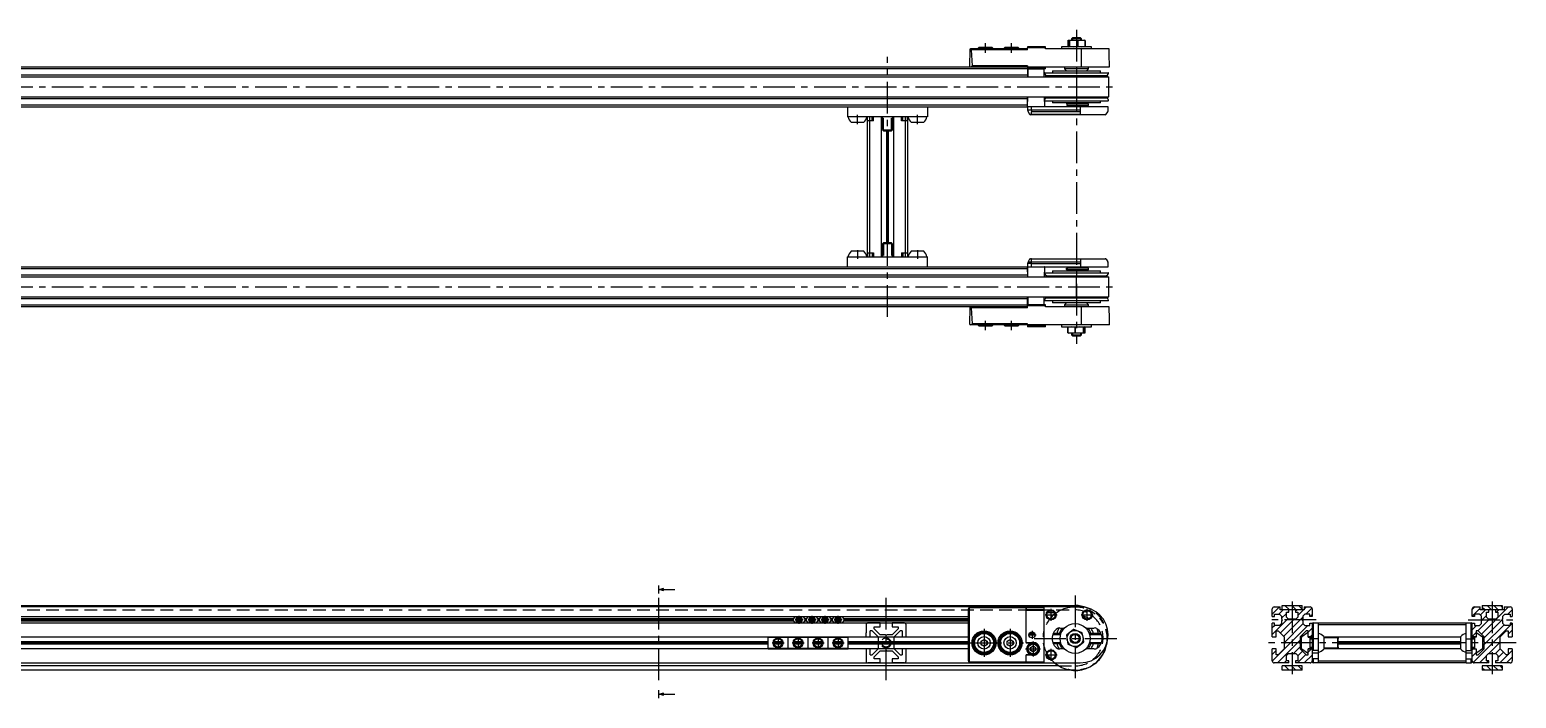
# Model space of a CAD drawing. Extents: x 0 to 1486, y -8 to 414.
# Drawn here: x 743 to 1486, y 79 to 414 of the extents above; entities that cross this region are included whole.
import ezdxf

# ---------------------------------------------------------------- set-up
doc = ezdxf.new("R2010")
doc.units = 0
doc.header["$LTSCALE"] = 0.5
for name, pattern in [('CENTER', [50.8, 31.75, -6.35, 6.35, -6.35]), ('DASHED', [19.05, 12.7, -6.35]), ('PHANTOM', [63.5, 31.75, -6.35, 6.35, -6.35, 6.35, -6.35])]:
    doc.linetypes.add(name, pattern=pattern)
doc.layers.get('0').update_dxf_attribs({"linetype": 'CONTINUOUS'})
for name, color, linetype in [('MSM_CENTER', 1, 'CENTER'), ('MSM_CONTINUOUS', 7, 'CONTINUOUS'), ('MSM_DASHED', 4, 'DASHED'), ('MSM_IMAGINARY', 6, 'PHANTOM'), ('MSM_NARROW', 5, 'CONTINUOUS'), ('MSM_PART_NUMBER', 7, 'CONTINUOUS')]:
    doc.layers.add(name, color=color, linetype=linetype)

msp = doc.modelspace()

# ---------------------------------------------------------------- linework, layer by layer
msp.add_arc((1265.5, 109.5), 16.2, 68.46503, 90.00002)
at = {"layer": 'MSM_CENTER'}
for p, q in [((1266.2, 413.5), (1266.2, 256.5)), ((1220.7, 402), (1220.7, 406.75)), ((1233.7, 402), (1233.7, 406.75)), ((1171.7, 270), (1171.7, 400)), ((246, 385), (1286.4, 385)), ((1156.7, 366.25), (1156.7, 371)), ((1186.7, 366.25), (1186.7, 371)), ((1156.7, 303.29), (1156.7, 299)), ((1186.7, 303.29), (1186.7, 299)), ((246, 285), (1286.4, 285)), ((1220.7, 263.25), (1220.7, 268)), ((1233.7, 263.25), (1233.7, 268)), ((1057.49, 88.3), (1057.49, 130.7)), ((1171, 88.3), (1171, 130.7)), ((1265.5, 130.7), (1265.5, 88.22)), ((1374, 127.7), (1374, 91.3)), ((1474, 127.7), (1474, 91.3)), ((1127.53, 116.5), (1127.53, 120.5)), ((1134.03, 116.5), (1134.03, 120.5)), ((1140.53, 116.5), (1140.53, 120.5)), ((1147.03, 116.5), (1147.03, 120.5)), ((1250.5, 121), (1256.5, 121)), ((1253.5, 118), (1253.5, 124)), ((1268.5, 121), (1274.5, 121)), ((1271.5, 118), (1271.5, 124)), ((1129.53, 118.5), (1125.53, 118.5)), ((1136.03, 118.5), (1132.03, 118.5)), ((1142.53, 118.5), (1138.53, 118.5)), ((1149.03, 118.5), (1145.03, 118.5)), ((1220, 114.03), (1220, 99.97)), ((1233, 114.03), (1233, 99.97)), ((1244, 113), (1244, 109)), ((1386, 118.5), (1362, 118.5)), ((1462, 118.5), (1486, 118.5)), ((1114.01, 107), (1120.01, 107)), ((1117.01, 110), (1117.01, 104)), ((1124.01, 107), (1130.01, 107)), ((1127.01, 110), (1127.01, 104)), ((1134.01, 107), (1140.01, 107)), ((1137.01, 110), (1137.01, 104)), ((1144.01, 107), (1150.01, 107)), ((1147.01, 110), (1147.01, 104)), ((1212.97, 107), (1239.73, 107)), ((1242, 111), (1246, 111)), ((1244.5, 107.77), (1244.5, 100.23)), ((1245, 109.2), (1286.88, 109.2)), ((1486, 107), (1362, 107)), ((1240.72, 104), (1248.26, 104)), ((1250.5, 101), (1256.5, 101)), ((1253.5, 98), (1253.5, 104))]:
    msp.add_line(p, q, dxfattribs=at)
at = {"layer": 'MSM_CONTINUOUS'}
for p, q in [((1264.2, 409.5), (1263.7, 409)), ((1263.7, 409), (1263.7, 408.2)), ((1268.7, 409), (1263.7, 409)), ((1268.2, 409.5), (1264.2, 409.5)), ((1268.7, 409), (1268.2, 409.5)), ((1268.7, 408.2), (1268.7, 409)), ((1212.85, 403.51), (1212.71, 395.51)), ((1241.7, 404), (1213.35, 404)), ((1241.69, 403.51), (1213.55, 403.51)), ((1213.55, 403.51), (1214.04, 395.51)), ((1217.57, 404.75), (1223.82, 404.75)), ((1230.57, 404.75), (1236.82, 404.75)), ((1241.69, 403.51), (1241.71, 404.51)), ((1241.72, 405), (1241.71, 404.51)), ((1250.7, 404.51), (1241.71, 404.51)), ((1250.7, 405), (1241.72, 405)), ((1250.7, 404), (1250.7, 405)), ((1282.54, 404), (1250.7, 404)), ((1258.7, 405), (1258.7, 404)), ((1273.7, 405), (1258.7, 405)), ((1261.9, 408.04), (1262.25, 408.2)), ((1261.9, 408.04), (1261.9, 405.16)), ((1261.9, 405.16), (1262.25, 405)), ((1262.25, 408.2), (1262.59, 408.04)), ((1262.25, 408.2), (1270.2, 408.2)), ((1262.25, 405), (1262.59, 405.16)), ((1262.63, 408.04), (1262.59, 408.04)), ((1262.59, 405.16), (1262.59, 408.04)), ((1262.63, 405.16), (1262.59, 405.16)), ((1262.63, 408.04), (1264.75, 408.2)), ((1262.63, 408.04), (1262.63, 405.16)), ((1262.63, 405.16), (1264.75, 405)), ((1264.75, 408.2), (1266.87, 408.04)), ((1264.75, 405), (1266.87, 405.16)), ((1266.87, 405.16), (1266.87, 408.04)), ((1266.93, 408.04), (1266.87, 408.04)), ((1266.93, 405.16), (1266.87, 405.16)), ((1266.93, 408.04), (1268.71, 408.2)), ((1266.93, 408.04), (1266.93, 405.16)), ((1266.93, 405.16), (1268.71, 405)), ((1268.7, 395), (1268.7, 404)), ((1268.71, 408.2), (1270.48, 408.04)), ((1268.71, 405), (1270.48, 405.16)), ((1270.5, 405.16), (1270.15, 405)), ((1270.5, 408.04), (1270.2, 408.2)), ((1270.48, 405.16), (1270.48, 408.04)), ((1270.5, 408.04), (1270.48, 408.04)), ((1270.5, 405.16), (1270.48, 405.16)), ((1270.5, 408.04), (1270.5, 405.16)), ((1273.7, 404), (1273.7, 405)), ((1282.59, 401.26), (1282.54, 404)), ((1282.7, 395), (1282.59, 401.26)), ((290.7, 395), (1282.7, 395)), ((1250.7, 394), (290.7, 394)), ((1241.69, 395.51), (1214.04, 395.51)), ((1241.69, 395.51), (1241.72, 394)), ((1241.7, 395), (1241.7, 390)), ((1241.71, 394.49), (1250.7, 394.49)), ((1241.96, 390), (1242.03, 393.8)), ((1249.87, 393.8), (1242.03, 393.8)), ((1249.87, 393.8), (1249.94, 390)), ((1250.7, 394), (1250.7, 395)), ((1260.2, 395), (1260.2, 394)), ((1260.2, 394), (1261.2, 393)), ((1272.2, 394), (1260.2, 394)), ((1271.2, 393), (1272.2, 394)), ((1272.2, 394), (1272.2, 395)), ((250, 390), (1282.4, 390)), ((290.7, 391), (1241.7, 391)), ((1250.41, 392), (1281.98, 392)), ((1250.7, 390.5), (1250.7, 390)), ((1281.7, 390.5), (1250.7, 390.5)), ((1251.5, 390.5), (1251.5, 390)), ((1253.68, 390.5), (1253.68, 390)), ((1254.2, 393), (1254.2, 392)), ((1254.2, 393), (1278.2, 393)), ((1257.02, 390.5), (1257.02, 390)), ((1266.2, 390), (1266.2, 380)), ((1272.38, 390), (1272.38, 390.5)), ((1276.38, 390), (1276.38, 390.5)), ((1278.2, 392), (1278.2, 393)), ((1279.44, 390), (1279.44, 390.5)), ((1281.26, 390), (1281.26, 390.5)), ((1281.7, 390), (1281.7, 390.5)), ((1282.4, 380), (1282.4, 390)), ((250, 380), (1282.4, 380)), ((1241.7, 379), (290.7, 379)), ((1241.7, 375), (1241.79, 380)), ((1241.7, 375), (1241.7, 380)), ((1250.11, 380), (1250.2, 375.2)), ((1250.7, 380), (1250.7, 379.5)), ((1250.7, 379.5), (1281.7, 379.5)), ((1251.5, 380), (1251.5, 379.5)), ((1253.68, 380), (1253.68, 379.5)), ((1257.02, 380), (1257.02, 379.5)), ((1272.38, 379.5), (1272.38, 380)), ((1276.38, 379.5), (1276.38, 380)), ((1279.44, 379.5), (1279.44, 380)), ((1281.26, 379.5), (1281.26, 380)), ((1281.7, 379.5), (1281.7, 380)), ((250.83, 375), (1241.7, 375)), ((290.39, 376), (1241.7, 376)), ((1151.7, 375), (1151.7, 370)), ((1191.7, 375), (1191.7, 370)), ((1241.7, 375.2), (1250.2, 375.2)), ((1241.7, 375), (1241.7, 375)), ((1241.7, 375), (1241.73, 373.45)), ((1282.1, 375), (1241.7, 375)), ((1241.99, 372.48), (1242.7, 371.25)), ((1242.2, 375), (1242.2, 375.2)), ((1243.73, 373.45), (1243.7, 375)), ((1243.73, 373.45), (1268.2, 373.45)), ((1243.73, 373.45), (1243.74, 372.48)), ((1268.2, 372.48), (1243.74, 372.48)), ((1243.74, 371), (1243.74, 372.48)), ((1249.7, 375), (1249.7, 375.2)), ((1250.41, 378), (1281.98, 378)), ((1254.2, 378), (1254.2, 377)), ((1278.2, 377), (1254.2, 377)), ((1261.52, 376.9), (1261.21, 376.7)), ((1261.35, 376.44), (1261.21, 376.7)), ((1261.35, 376.5), (1261.35, 375.7)), ((1261.35, 376.5), (1272.2, 376.5)), ((1261.35, 375.7), (1272.2, 375.7)), ((1261.52, 377), (1263.55, 376.5)), ((1261.52, 376.9), (1263.1, 376.5)), ((1261.53, 377), (1262.45, 376.82)), ((1262.2, 377), (1262.2, 376.87)), ((1262.2, 376.5), (1262.35, 376.69)), ((1262.2, 376.6), (1262.71, 376.6)), ((1262.2, 376.6), (1262.27, 376.5)), ((1262.2, 375.7), (1262.2, 375)), ((1262.45, 376.82), (1263.73, 376.5)), ((1263.33, 376.6), (1267.87, 376.6)), ((1263.85, 376.5), (1264.34, 376.6)), ((1264.71, 376.5), (1265.25, 376.6)), ((1265.26, 376.5), (1265.9, 376.6)), ((1270.06, 377), (1267.32, 376.5)), ((1270.06, 376.9), (1267.85, 376.5)), ((1268.04, 376.5), (1269.29, 376.72)), ((1268.2, 376.53), (1268.35, 376.5)), ((1268.2, 371), (1268.2, 375)), ((1268.38, 376.6), (1268.82, 376.5)), ((1268.61, 376.6), (1269.69, 376.6)), ((1269.29, 376.72), (1270.06, 376.9)), ((1269.29, 376.72), (1270.03, 376.5)), ((1269.47, 376.6), (1269.86, 376.5)), ((1270.2, 376.99), (1270.2, 377)), ((1270.2, 375), (1270.2, 375.7)), ((1272.2, 375.7), (1272.2, 376.5)), ((1278.2, 377), (1278.2, 378)), ((1281.09, 371.24), (1281.8, 372.48)), ((1282.07, 373.44), (1282.1, 375)), ((1191.7, 370), (1151.7, 370)), ((1153.57, 367.25), (1159.82, 367.25)), ((1161.7, 300), (1161.7, 370)), ((1162.7, 370), (1162.7, 300)), ((1168.7, 300), (1168.7, 370)), ((1174.7, 370), (1174.7, 300)), ((1180.7, 300), (1180.7, 370)), ((1181.7, 370), (1181.7, 300)), ((1183.57, 367.25), (1189.82, 367.25)), ((1242.7, 371.25), (1268.2, 371.25)), ((1280.6, 371), (1243.14, 371)), ((1171.18, 363), (1171.18, 307)), ((1171.7, 363), (1171.7, 307)), ((1172.22, 307), (1172.22, 363)), ((1151.7, 295), (1151.7, 300)), ((1151.7, 300), (1191.7, 300)), ((1159.82, 302.75), (1153.57, 302.75)), ((1189.82, 302.75), (1183.57, 302.75)), ((1191.7, 295), (1191.7, 300)), ((1242.7, 298.75), (1241.99, 297.52)), ((1241.99, 297.52), (1268.2, 297.52)), ((1268.2, 298.75), (1242.7, 298.75)), ((1243.74, 299), (1280.61, 299)), ((1243.74, 297.52), (1243.74, 299)), ((1268.2, 299), (1268.2, 295)), ((1268.2, 299), (1268.2, 295)), ((1281.09, 298.75), (1281.8, 297.52)), ((250, 290), (1282.4, 290)), ((290.7, 295), (1241.7, 295)), ((1241.7, 294), (290.7, 294)), ((290.7, 291), (1241.7, 291)), ((1241.73, 296.55), (1241.7, 295)), ((1241.7, 295), (1241.7, 295)), ((1241.7, 295), (1241.7, 295)), ((1241.7, 295), (1282.1, 295)), ((1241.7, 295), (1241.7, 290)), ((1241.7, 294.8), (1241.7, 295)), ((1250.2, 294.8), (1241.7, 294.8)), ((1241.79, 290), (1241.7, 294.8)), ((1242.2, 295), (1242.2, 294.8)), ((1243.7, 295), (1243.73, 296.55)), ((1268.2, 296.55), (1243.73, 296.55)), ((1249.7, 295), (1249.7, 294.8)), ((1250.2, 294.8), (1250.11, 290)), ((1250.41, 292), (1281.98, 292)), ((1250.82, 290.5), (1250.82, 290)), ((1250.82, 290.5), (1281.57, 290.5)), ((1252.14, 290.5), (1252.14, 290)), ((1254.2, 293), (1254.2, 292)), ((1254.2, 293), (1278.2, 293)), ((1254.78, 290.5), (1254.78, 290)), ((1258.47, 290.5), (1258.47, 290)), ((1261.2, 294), (1261.2, 293.81)), ((1261.73, 294), (1261.2, 294)), ((1261.2, 293.81), (1261.44, 293.5)), ((1261.22, 294), (1261.38, 293.64)), ((1261.27, 294), (1261.27, 294.3)), ((1272.2, 294.3), (1261.27, 294.3)), ((1261.27, 293.5), (1261.27, 293.71)), ((1272.2, 293.5), (1261.27, 293.5)), ((1261.38, 293.64), (1262.11, 293.34)), ((1261.44, 293.5), (1262.2, 293.21)), ((1261.73, 293.5), (1261.73, 294.3)), ((1262.11, 293.34), (1263.35, 293.1)), ((1262.2, 295), (1262.2, 294.3)), ((1262.2, 293.21), (1262.2, 293)), ((1262.2, 293.21), (1263.35, 293)), ((1262.82, 293.5), (1263.11, 293.42)), ((1262.82, 293.5), (1263.92, 293.28)), ((1262.86, 293.5), (1263.12, 293.42)), ((1263.11, 293.42), (1263.2, 293.4)), ((1264.77, 293.4), (1263.2, 293.4)), ((1263.21, 293.5), (1263.68, 293.4)), ((1263.35, 293.1), (1265.9, 293.5)), ((1263.35, 293), (1265.91, 293.4)), ((1263.35, 293.1), (1263.92, 293.28)), ((1263.92, 293.28), (1265.39, 293.5)), ((1265.91, 293.4), (1266.44, 293.5)), ((1269.73, 293.4), (1265.91, 293.4)), ((1266.06, 293.4), (1266.63, 293.5)), ((1266.2, 280), (1266.2, 290)), ((1266.73, 293.4), (1267.26, 293.5)), ((1269.43, 293.5), (1269.73, 293.4)), ((1269.73, 293.4), (1270.19, 293.18)), ((1269.9, 293.5), (1270.78, 293.21)), ((1271.17, 293), (1270.19, 293.18)), ((1270.2, 294.3), (1270.2, 295)), ((1270.2, 293), (1270.2, 293.18)), ((1270.89, 293.27), (1270.25, 293.5)), ((1270.67, 293.5), (1271.12, 293.28)), ((1270.78, 293.21), (1271.18, 293)), ((1271.2, 293.09), (1270.89, 293.27)), ((1271.12, 293.28), (1271.18, 293.1)), ((1271.18, 293), (1271.18, 293.1)), ((1271.2, 293), (1271.2, 293.09)), ((1272.2, 293.5), (1272.2, 294.3)), ((1273.93, 290), (1273.93, 290.5)), ((1277.62, 290), (1277.62, 290.5)), ((1278.2, 292), (1278.2, 293)), ((1280.26, 290), (1280.26, 290.5)), ((1281.57, 290), (1281.57, 290.5)), ((1282.1, 295), (1282.07, 296.56)), ((1282.4, 280), (1282.4, 290)), ((250, 280), (1282.4, 280)), ((1241.7, 279), (290.7, 279)), ((290.7, 276), (1241.7, 276)), ((1241.7, 275), (290.7, 275)), ((1241.69, 274.51), (1241.71, 275.51)), ((1241.7, 275), (1241.7, 280)), ((1250.7, 275.51), (1241.71, 275.51)), ((1250.7, 276), (1241.72, 276)), ((1242.03, 276.2), (1241.96, 280)), ((1242.03, 276.2), (1249.87, 276.2)), ((1249.94, 280), (1249.87, 276.2)), ((1281.98, 278), (1250.41, 278)), ((1250.7, 275), (1250.7, 276)), ((1282.54, 275), (1250.7, 275)), ((1250.82, 280), (1250.82, 279.5)), ((1250.82, 279.5), (1281.57, 279.5)), ((1252.14, 280), (1252.14, 279.5)), ((1254.2, 278), (1254.2, 277)), ((1278.2, 277), (1254.2, 277)), ((1254.78, 280), (1254.78, 279.5)), ((1258.47, 280), (1258.47, 279.5)), ((1261.2, 277), (1260.2, 276)), ((1260.2, 276), (1260.2, 275)), ((1260.2, 276), (1272.2, 276)), ((1268.7, 266), (1268.7, 275)), ((1272.2, 276), (1271.2, 277)), ((1272.2, 275), (1272.2, 276)), ((1273.93, 279.5), (1273.93, 280)), ((1277.62, 279.5), (1277.62, 280)), ((1278.2, 277), (1278.2, 278)), ((1280.26, 279.5), (1280.26, 280)), ((1281.57, 279.5), (1281.57, 280)), ((1282.65, 268.81), (1282.54, 275)), ((1212.85, 274.51), (1212.71, 266.51)), ((1241.69, 274.51), (1213.55, 274.51)), ((1213.55, 274.51), (1214.04, 266.51)), ((1282.7, 266), (1282.65, 268.74)), ((1282.7, 266), (1213.21, 266)), ((1241.69, 266.51), (1214.04, 266.51)), ((1223.82, 265.25), (1217.57, 265.25)), ((1236.82, 265.25), (1230.57, 265.25)), ((1241.7, 266), (1241.69, 266.51)), ((1241.7, 266), (1241.72, 265)), ((1241.71, 265.49), (1250.7, 265.49)), ((1250.7, 265), (1241.72, 265)), ((1250.7, 265), (1250.7, 266)), ((1258.7, 266), (1258.7, 265)), ((1258.7, 265), (1273.7, 265)), ((1261.9, 264.84), (1262.25, 265)), ((1261.9, 261.96), (1261.9, 264.84)), ((1261.9, 264.84), (1261.92, 264.84)), ((1261.9, 261.96), (1262.2, 261.8)), ((1261.9, 261.96), (1262.25, 261.8)), ((1261.9, 261.96), (1261.92, 261.96)), ((1263.69, 265), (1261.92, 264.84)), ((1261.92, 264.84), (1261.92, 261.96)), ((1263.69, 261.8), (1261.92, 261.96)), ((1270.15, 261.8), (1262.2, 261.8)), ((1265.46, 264.84), (1263.69, 265)), ((1265.46, 261.96), (1263.69, 261.8)), ((1263.7, 261.8), (1263.7, 261)), ((1263.7, 261), (1264.2, 260.5)), ((1263.7, 261), (1268.7, 261)), ((1264.2, 260.5), (1268.2, 260.5)), ((1265.46, 261.96), (1265.46, 264.84)), ((1265.46, 264.84), (1265.53, 264.84)), ((1265.46, 261.96), (1265.53, 261.96)), ((1267.65, 265), (1265.53, 264.84)), ((1265.53, 264.84), (1265.53, 261.96)), ((1267.65, 261.8), (1265.53, 261.96)), ((1269.76, 264.84), (1267.65, 265)), ((1269.76, 261.96), (1267.65, 261.8)), ((1268.2, 260.5), (1268.7, 261)), ((1268.7, 261), (1268.7, 261.8)), ((1269.76, 261.96), (1269.76, 264.84)), ((1269.76, 264.84), (1269.81, 264.84)), ((1269.76, 261.96), (1269.81, 261.96)), ((1270.15, 265), (1269.81, 264.84)), ((1269.81, 264.84), (1269.81, 261.96)), ((1270.15, 261.8), (1269.81, 261.96)), ((1270.5, 264.84), (1270.15, 265)), ((1270.5, 261.96), (1270.15, 261.8)), ((1270.5, 261.96), (1270.5, 264.84)), ((1273.7, 265), (1273.7, 266)), ((1057.49, 131.72), (1057.49, 135.72)), ((1057.49, 133.72), (1059.99, 134.39)), ((1057.49, 133.72), (1065.49, 133.72)), ((1059.99, 133.05), (1057.49, 133.72)), ((319, 120.2), (1212.01, 120.2)), ((1124.66, 119.02), (319, 119.02)), ((1125.34, 120.2), (1124.36, 118.5)), ((1126.67, 118.47), (1127.07, 119.23)), ((1127.07, 119.23), (1127.94, 119.27)), ((1127.94, 119.27), (1128.4, 118.53)), ((1130.71, 118.5), (1129.73, 120.2)), ((1131.16, 119.02), (1130.41, 119.02)), ((1131.84, 120.2), (1130.86, 118.5)), ((1135.15, 119.02), (1132.92, 119.02)), ((1137.21, 118.5), (1136.23, 120.2)), ((1137.66, 119.02), (1136.91, 119.02)), ((1138.34, 120.2), (1137.36, 118.5)), ((1141.65, 119.02), (1139.42, 119.02)), ((1143.71, 118.5), (1142.73, 120.2)), ((1144.16, 119.02), (1143.41, 119.02)), ((1144.84, 120.2), (1143.86, 118.5)), ((1146.17, 118.47), (1146.57, 119.23)), ((1146.57, 119.23), (1147.44, 119.27)), ((1147.44, 119.27), (1147.9, 118.53)), ((1150.21, 118.5), (1149.23, 120.2)), ((1212.01, 119.02), (1149.91, 119.02)), ((1212.01, 123.66), (1212.01, 98.34)), ((1212.51, 124.49), (1212.51, 97.51)), ((1241, 124.49), (1212.51, 124.49)), ((1240.99, 124.99), (1213.34, 124.99)), ((1241, 125), (1240.99, 124.99)), ((1240.99, 124.99), (1241, 124.49)), ((1241, 125), (1241.01, 124.99)), ((1241, 107.14), (1241, 124.49)), ((1241.01, 124.99), (1250, 124.99)), ((1241.02, 124.49), (1241.01, 124.99)), ((1241.02, 124.49), (1241.02, 123.74)), ((1250, 124.49), (1241.02, 124.49)), ((1241.02, 123.74), (1250, 123.74)), ((1241.02, 123.74), (1241.02, 123.24)), ((1241.02, 107.2), (1241.02, 123.24)), ((1250, 123.24), (1241.02, 123.24)), ((1250, 97), (1250, 125)), ((1255.31, 122.01), (1251.69, 122.01)), ((1255.31, 122), (1251.69, 122)), ((1364, 120.2), (1364, 124)), ((1364, 120.2), (1365.1, 120.2)), ((1365, 125), (1368, 125)), ((1365.1, 121.35), (1367.7, 121.35)), ((1365.1, 120.2), (1365.1, 121.35)), ((1368.7, 120.35), (1367.7, 121.35)), ((1368, 123.5), (1368, 125)), ((1380, 123.5), (1368, 123.5)), ((1368.7, 120.35), (1368.7, 119.02)), ((1368.7, 119.02), (1369, 118.5)), ((1369, 123.5), (1369, 125.7)), ((1369, 125.7), (1379, 125.7)), ((1371.15, 122.4), (1372.3, 122.4)), ((1371.15, 119.8), (1371.15, 122.4)), ((1371.15, 119.8), (1372.15, 118.8)), ((1372.3, 122.4), (1372.3, 123.5)), ((1375.7, 123.5), (1375.7, 122.4)), ((1375.7, 122.4), (1376.85, 122.4)), ((1375.85, 118.8), (1376.85, 119.8)), ((1376.85, 122.4), (1376.85, 119.8)), ((1379, 123.5), (1379, 125.7)), ((1379.3, 119.02), (1379, 118.5)), ((1380.3, 121.35), (1379.3, 120.35)), ((1379.3, 120.35), (1379.3, 119.02)), ((1380, 125), (1380, 123.5)), ((1380, 125), (1383, 125)), ((1382.9, 121.35), (1380.3, 121.35)), ((1382.9, 120.2), (1382.9, 121.35)), ((1384, 120.2), (1382.9, 120.2)), ((1384, 124), (1384, 120.2)), ((1464, 120.2), (1464, 124)), ((1465.1, 120.2), (1464, 120.2)), ((1465, 125), (1468, 125)), ((1467.7, 121.35), (1465.1, 121.35)), ((1465.1, 121.35), (1465.1, 120.2)), ((1468.7, 120.35), (1467.7, 121.35)), ((1468, 123.5), (1468, 125)), ((1480, 123.5), (1468, 123.5)), ((1468.7, 119.02), (1468.7, 120.35)), ((1469, 118.5), (1468.7, 119.02)), ((1469, 125.7), (1469, 123.5)), ((1469, 125.7), (1479, 125.7)), ((1471.15, 122.4), (1472.3, 122.4)), ((1471.15, 119.8), (1471.15, 122.4)), ((1471.15, 119.8), (1472.15, 118.8)), ((1472.3, 122.4), (1472.3, 123.5)), ((1475.7, 123.5), (1475.7, 122.4)), ((1475.7, 122.4), (1476.85, 122.4)), ((1475.85, 118.8), (1476.85, 119.8)), ((1476.85, 122.4), (1476.85, 119.8)), ((1479, 125.7), (1479, 123.5)), ((1479, 118.5), (1479.3, 119.02)), ((1480.3, 121.35), (1479.3, 120.35)), ((1479.3, 119.02), (1479.3, 120.35)), ((1480, 125), (1480, 123.5)), ((1480, 125), (1483, 125)), ((1480.3, 121.35), (1482.9, 121.35)), ((1482.9, 121.35), (1482.9, 120.2)), ((1482.9, 120.2), (1484, 120.2)), ((1484, 124), (1484, 120.2)), ((1124.36, 118.5), (319, 118.5)), ((319, 117.98), (1124.66, 117.98)), ((1212.01, 116.8), (319, 116.8)), ((1124.36, 118.5), (1125.34, 116.8)), ((1127.13, 117.73), (1126.67, 118.47)), ((1128, 117.77), (1127.13, 117.73)), ((1128.4, 118.53), (1128, 117.77)), ((1129.73, 116.8), (1130.71, 118.5)), ((1130.41, 117.98), (1131.16, 117.98)), ((1130.86, 118.5), (1130.71, 118.5)), ((1130.86, 118.5), (1131.84, 116.8)), ((1135.26, 118.5), (1132.8, 118.5)), ((1132.92, 117.98), (1135.15, 117.98)), ((1136.23, 116.8), (1137.21, 118.5)), ((1136.91, 117.98), (1137.66, 117.98)), ((1137.36, 118.5), (1137.21, 118.5)), ((1137.36, 118.5), (1138.34, 116.8)), ((1141.76, 118.5), (1139.3, 118.5)), ((1139.42, 117.98), (1141.65, 117.98)), ((1142.73, 116.8), (1143.71, 118.5)), ((1143.41, 117.98), (1144.16, 117.98)), ((1143.86, 118.5), (1143.71, 118.5)), ((1143.86, 118.5), (1144.84, 116.8)), ((1146.63, 117.73), (1146.17, 118.47)), ((1147.5, 117.77), (1146.63, 117.73)), ((1147.9, 118.53), (1147.5, 117.77)), ((1149.23, 116.8), (1150.21, 118.5)), ((1149.91, 117.98), (1212.01, 117.98)), ((1212.01, 118.5), (1150.21, 118.5)), ((1245.33, 111.7), (1242.67, 111.7)), ((1258.43, 111.7), (1254.55, 111.7)), ((1259.91, 114.2), (1258.34, 114.2)), ((1262.99, 112.32), (1261.22, 110.89)), ((1264.76, 113.74), (1262.99, 112.32)), ((1266.95, 112.93), (1264.83, 113.75)), ((1269.06, 112.11), (1266.95, 112.93)), ((1269.45, 109.81), (1269.11, 112.06)), ((1274.66, 114.2), (1271.09, 114.2)), ((1278.45, 111.7), (1272.57, 111.7)), ((1364, 110), (1364, 116.8)), ((1365.1, 116.8), (1364, 116.8)), ((1365.1, 115.65), (1365.1, 116.8)), ((1367.7, 115.65), (1365.1, 115.65)), ((1366, 113), (1367, 113)), ((1366, 110), (1366, 113)), ((1370, 110), (1367, 113)), ((1367.7, 115.65), (1368.7, 116.65)), ((1369, 118.5), (1368.7, 117.98)), ((1368.7, 117.98), (1368.7, 116.65)), ((1373.48, 118.8), (1372.15, 118.8)), ((1374, 118.5), (1373.48, 118.8)), ((1374.52, 118.8), (1374, 118.5)), ((1375.85, 118.8), (1374.52, 118.8)), ((1381, 113), (1378, 110)), ((1381.64, 111.96), (1378.83, 109.99)), ((1379, 118.5), (1379.3, 117.98)), ((1379.3, 117.98), (1379.3, 116.65)), ((1379.3, 116.65), (1380.3, 115.65)), ((1380.3, 115.65), (1382.9, 115.65)), ((1382, 113), (1381, 113)), ((1382, 109.9), (1382, 113)), ((1382.9, 115.65), (1382.9, 116.8)), ((1382.9, 116.8), (1384, 116.8)), ((1384, 116.8), (1384, 104)), ((1384.49, 116.96), (1387, 117)), ((1384.49, 116.96), (1384.49, 103.2)), ((1387, 117), (1461, 117)), ((1387, 117), (1387, 97)), ((1461, 116), (1387, 116)), ((1461, 117), (1463.51, 116.96)), ((1461, 97), (1461, 117)), ((1463.51, 103.2), (1463.51, 116.96)), ((1464, 116.8), (1465.1, 116.8)), ((1464, 104), (1464, 116.8)), ((1465.1, 116.8), (1465.1, 115.65)), ((1465.1, 115.65), (1467.7, 115.65)), ((1467, 113), (1466, 113)), ((1466, 113), (1466, 109.9)), ((1466.36, 111.96), (1469.17, 109.99)), ((1470, 110), (1467, 113)), ((1467.7, 115.65), (1468.7, 116.65)), ((1468.7, 117.98), (1469, 118.5)), ((1468.7, 116.65), (1468.7, 117.98)), ((1473.48, 118.8), (1472.15, 118.8)), ((1474, 118.5), (1473.48, 118.8)), ((1474.52, 118.8), (1474, 118.5)), ((1475.85, 118.8), (1474.52, 118.8)), ((1481, 113), (1478, 110)), ((1479.3, 117.98), (1479, 118.5)), ((1479.3, 116.65), (1479.3, 117.98)), ((1479.3, 116.65), (1480.3, 115.65)), ((1482.9, 115.65), (1480.3, 115.65)), ((1481, 113), (1482, 113)), ((1482, 113), (1482, 110)), ((1482.9, 116.8), (1482.9, 115.65)), ((1484, 116.8), (1482.9, 116.8)), ((1484, 116.8), (1484, 110)), ((319, 110), (1212.01, 110)), ((1112.01, 107.52), (319, 107.52)), ((1112.01, 107), (319, 107)), ((319, 106.48), (1112.01, 106.48)), ((1112.01, 104), (1112.01, 110)), ((1152.01, 109.9), (1112.01, 109.9)), ((1152.01, 109.7), (1112.01, 109.7)), ((1112.01, 104.3), (1152.01, 104.3)), ((1112.01, 104.1), (1152.01, 104.1)), ((1119.08, 107), (1114.94, 107)), ((1119.01, 107.52), (1115.01, 107.52)), ((1115.01, 106.48), (1119.01, 106.48)), ((1122.01, 104), (1122.01, 110)), ((1129.08, 107), (1124.94, 107)), ((1129.01, 107.52), (1125.01, 107.52)), ((1125.01, 106.48), (1129.01, 106.48)), ((1132.01, 104), (1132.01, 110)), ((1139.08, 107), (1134.94, 107)), ((1139.01, 107.52), (1135.01, 107.52)), ((1135.01, 106.48), (1139.01, 106.48)), ((1142.01, 104), (1142.01, 110)), ((1149.08, 107), (1144.94, 107)), ((1149.01, 107.52), (1145.01, 107.52)), ((1145.01, 106.48), (1149.01, 106.48)), ((1152.01, 104), (1152.01, 110)), ((1212.01, 107.52), (1152.01, 107.52)), ((1212.01, 107), (1152.01, 107)), ((1152.01, 106.48), (1212.01, 106.48)), ((1218.5, 107.87), (1220, 108.73)), ((1218.5, 106.13), (1218.5, 107.87)), ((1220, 105.27), (1218.5, 106.13)), ((1220, 108.73), (1221.5, 107.87)), ((1221.5, 106.13), (1220, 105.27)), ((1221.5, 107.87), (1221.5, 106.13)), ((1231.5, 107.87), (1233, 108.73)), ((1231.5, 106.13), (1231.5, 107.87)), ((1233, 105.27), (1231.5, 106.13)), ((1233, 108.73), (1234.5, 107.87)), ((1234.5, 106.13), (1233, 105.27)), ((1234.5, 107.87), (1234.5, 106.13)), ((1241, 107.2), (1243.84, 107.2)), ((1241.2, 107), (1243.95, 107)), ((1241.2, 107), (1241.2, 106.8)), ((1242.85, 106.8), (1241.2, 106.8)), ((1242.85, 107), (1242.85, 106.8)), ((1243.25, 104.72), (1244.5, 105.44)), ((1243.25, 103.28), (1243.25, 104.72)), ((1243.84, 107.2), (1243.87, 107)), ((1243.87, 107), (1243.87, 107)), ((1244.5, 105.44), (1245.75, 104.72)), ((1245.75, 104.72), (1245.75, 103.28)), ((1254.55, 106.7), (1258.43, 106.7)), ((1258.34, 104.2), (1259.91, 104.2)), ((1261.2, 110.83), (1261.55, 108.59)), ((1261.55, 108.59), (1261.89, 106.34)), ((1261.94, 106.29), (1266.17, 104.65)), ((1266.24, 104.66), (1268.01, 106.08)), ((1268.01, 106.08), (1269.78, 107.51)), ((1269.8, 107.57), (1269.45, 109.81)), ((1271.09, 104.2), (1274.66, 104.2)), ((1272.57, 106.7), (1278.45, 106.7)), ((1281.42, 107.01), (1281.6, 107.19)), ((1281.6, 107.19), (1281.6, 107.68)), ((1364, 110), (1366, 110)), ((1370, 110), (1370, 107.52)), ((1370, 107.52), (1370.3, 107)), ((1370.3, 107), (1370, 106.48)), ((1370, 106.48), (1370, 104)), ((1378, 107.52), (1377.7, 107)), ((1377.7, 107), (1378, 106.48)), ((1378, 110), (1378, 107.52)), ((1378, 106.48), (1378, 104)), ((1378.7, 104.26), (1378.7, 109.74)), ((1384, 110), (1382, 110)), ((1382, 109.9), (1382.6, 109.9)), ((1382, 101), (1382, 104.1)), ((1382.6, 104.1), (1382, 104.1)), ((1382.8, 109.7), (1382.8, 104.3)), ((1384, 109.5), (1382.8, 109.5)), ((1382.8, 104.5), (1384, 104.5)), ((1387, 109), (1384, 109)), ((1389.75, 110.13), (1389.75, 103.88)), ((1389.75, 110), (1458.25, 110)), ((1396.8, 109.33), (1389.75, 109.45)), ((1389.75, 104.55), (1396.8, 104.67)), ((1397, 109.53), (1396.8, 109.53)), ((1396.8, 109.53), (1396.8, 109.33)), ((1396.8, 104.87), (1396.8, 109.13)), ((1397, 109.13), (1396.8, 109.13)), ((1396.8, 104.87), (1397, 104.87)), ((1396.8, 104.47), (1396.8, 104.67)), ((1397, 104.47), (1396.8, 104.47)), ((1397, 110), (1397, 109.13)), ((1397, 104.87), (1397, 109.13)), ((1458.25, 107.52), (1397, 107.52)), ((1397, 107), (1458.25, 107)), ((1397, 106.48), (1458.25, 106.48)), ((1397, 104.87), (1397, 104)), ((1458.25, 103.88), (1458.25, 110.13)), ((1461, 109), (1464, 109)), ((1466, 110), (1464, 110)), ((1465.2, 109.5), (1464, 109.5)), ((1464, 104.5), (1465.2, 104.5)), ((1465.2, 109.7), (1465.2, 104.3)), ((1466, 109.9), (1465.4, 109.9)), ((1465.4, 104.1), (1466, 104.1)), ((1466, 104.1), (1466, 101)), ((1469.3, 104.26), (1469.3, 109.74)), ((1470, 107.52), (1470, 110)), ((1470.3, 107), (1470, 107.52)), ((1470, 106.48), (1470.3, 107)), ((1470, 104), (1470, 106.48)), ((1477.7, 107), (1478, 107.52)), ((1478, 106.48), (1477.7, 107)), ((1478, 107.52), (1478, 110)), ((1478, 104), (1478, 106.48)), ((1482, 110), (1484, 110)), ((290, 97), (1268, 97)), ((1212.01, 104), (319, 104)), ((1212.51, 97.51), (1241, 97.51)), ((1213.34, 97.01), (1240.99, 97.01)), ((1241, 97.51), (1240.99, 97.01)), ((1240.99, 97.01), (1241, 97)), ((1241, 97.51), (1241, 100.86)), ((1243.84, 100.8), (1241, 100.8)), ((1241, 97), (1241.01, 97.01)), ((1241.01, 97.01), (1241.02, 97.51)), ((1241.01, 97.01), (1250, 97.01)), ((1241.02, 97.51), (1241.02, 100.8)), ((1241.02, 97.51), (1250, 97.51)), ((1241.2, 101.2), (1242.85, 101.2)), ((1241.2, 101.2), (1241.2, 101)), ((1243.9, 101), (1241.2, 101)), ((1242.95, 101.37), (1242.85, 101.2)), ((1244.5, 102.56), (1243.25, 103.28)), ((1243.84, 100.8), (1243.84, 101)), ((1243.89, 101), (1243.84, 101)), ((1243.91, 101), (1243.94, 101)), ((1245.75, 103.28), (1244.5, 102.56)), ((1251.69, 100), (1252.43, 100)), ((1251.69, 99.99), (1252.43, 99.99)), ((1364, 98), (1364, 104)), ((1366, 104), (1364, 104)), ((1372.3, 97), (1365, 97)), ((1366, 101), (1366, 104)), ((1367, 101), (1366, 101)), ((1367, 101), (1370, 104)), ((1372.15, 101.7), (1371.15, 100.7)), ((1371.15, 98.1), (1371.15, 100.7)), ((1372.3, 98.1), (1371.15, 98.1)), ((1372.15, 101.7), (1373.48, 101.7)), ((1372.3, 97), (1372.3, 98.1)), ((1373.48, 101.7), (1374, 102)), ((1374, 102), (1374.52, 101.7)), ((1374.52, 101.7), (1375.85, 101.7)), ((1376.85, 98.1), (1375.7, 98.1)), ((1375.7, 98.1), (1375.7, 97)), ((1383, 97), (1375.7, 97)), ((1376.85, 100.7), (1375.85, 101.7)), ((1376.85, 100.7), (1376.85, 98.1)), ((1378, 104), (1381, 101)), ((1378.83, 104.01), (1381.64, 102.04)), ((1381, 101), (1382, 101)), ((1382, 104), (1384, 104)), ((1384, 104), (1384, 97.54)), ((1387, 103.2), (1384, 103.2)), ((1387, 99), (1384, 99)), ((1384.49, 102.04), (1387, 102)), ((1384.49, 99), (1384.49, 97.04)), ((1387, 97), (1384.49, 97.04)), ((1387, 98), (1461, 98)), ((1461, 97), (1387, 97)), ((1458.25, 104), (1389.75, 104)), ((1461, 103.2), (1464, 103.2)), ((1461, 102), (1463.51, 102.04)), ((1461, 99), (1464, 99)), ((1461, 97), (1463.51, 97.04)), ((1463.51, 97.04), (1463.51, 99)), ((1464, 104), (1466, 104)), ((1464, 97.54), (1464, 104)), ((1472.3, 97), (1465, 97)), ((1466, 101), (1467, 101)), ((1469.17, 104.01), (1466.36, 102.04)), ((1467, 101), (1470, 104)), ((1472.15, 101.7), (1471.15, 100.7)), ((1471.15, 98.1), (1471.15, 100.7)), ((1472.3, 98.1), (1471.15, 98.1)), ((1472.15, 101.7), (1473.48, 101.7)), ((1472.3, 97), (1472.3, 98.1)), ((1473.48, 101.7), (1474, 102)), ((1474, 102), (1474.52, 101.7)), ((1474.52, 101.7), (1475.85, 101.7)), ((1476.85, 98.1), (1475.7, 98.1)), ((1475.7, 98.1), (1475.7, 97)), ((1483, 97), (1475.7, 97)), ((1476.85, 100.7), (1475.85, 101.7)), ((1476.85, 100.7), (1476.85, 98.1)), ((1478, 104), (1481, 101)), ((1482, 101), (1481, 101)), ((1484, 104), (1482, 104)), ((1482, 104), (1482, 101)), ((1484, 104), (1484, 98)), ((1263.86, 93.3), (267.14, 93.3)), ((1257.27, 95.5), (278.24, 95.5)), ((1369, 93.3), (1369, 95.5)), ((1379, 95.5), (1369, 95.5)), ((1379, 93.3), (1369, 93.3)), ((1379, 93.3), (1379, 95.5)), ((1469, 95.5), (1469, 93.3)), ((1479, 95.5), (1469, 95.5)), ((1479, 93.3), (1469, 93.3)), ((1479, 95.5), (1479, 93.3)), ((1057.49, 79.32), (1057.49, 83.32)), ((1057.49, 81.32), (1059.99, 81.99)), ((1057.49, 81.32), (1065.49, 81.32)), ((1059.99, 80.65), (1057.49, 81.32))]:
    msp.add_line(p, q, dxfattribs=at)
for centre, radius in [((1127.53, 118.5), 1.5), ((1127.53, 118.5), 1.19), ((1127.53, 118.5), 0.75), ((1134.03, 118.5), 1.23), ((1140.53, 118.5), 1.23), ((1147.03, 118.5), 1.5), ((1147.03, 118.5), 1.19), ((1147.03, 118.5), 0.75), ((1253.5, 121), 2.07), ((1271.5, 121), 2.07), ((1220, 107), 6.03), ((1220, 107), 5.53), ((1220, 107), 5.51), ((1220, 107), 5.01), ((1220, 107), 4.75), ((1233, 107), 6.03), ((1233, 107), 5.53), ((1233, 107), 5.51), ((1233, 107), 5.01), ((1233, 107), 4.75), ((1244, 111), 1.5), ((1265.5, 109.2), 7.5), ((1265.5, 109.2), 4), ((1265.5, 109.2), 2.5), ((1117.01, 107), 2.07), ((1127.01, 107), 2.07), ((1137.01, 107), 2.07), ((1147.01, 107), 2.07), ((1220, 107), 3.12), ((1220, 107), 1.5), ((1233, 107), 3.12), ((1233, 107), 1.5), ((1244.5, 104), 3), ((1244.5, 104), 2.8), ((1244.5, 104), 2.75), ((1244.5, 104), 2.45), ((1244.5, 104), 1.25), ((1265.5, 109.2), 2), ((1253.5, 101), 2.07)]:
    msp.add_circle(centre, radius, dxfattribs=at)
for centre, radius, start, end in [((1213.34, 403.5), 0.496, 114.44158, 179.27797), ((1213.35, 403.5), 0.5, 90, 114.72155), ((1212.88, 403.31), 0.695, 16.79326, 68.44542), ((1220.61, 401.1), 4.75, 129.77311, 142.36066), ((1220.79, 401.1), 4.75, 37.63934, 50.22689), ((1233.61, 401.1), 4.75, 129.77311, 142.36066), ((1233.79, 401.1), 4.75, 37.63934, 50.22689), ((1213.2, 395.49), 0.491, 178.04852, 262.96517), ((1212.75, 396.76), 1.8, 282.65334, 315.9588), ((1213.21, 395.5), 0.5, 262.0142, 270), ((1242.23, 393.8), 0.2, 90.00484, 179.00241), ((1242.91, 393.8), 0.713, 163.84677, 179.84133), ((1248.99, 393.8), 0.711, 0.13901, 16.18993), ((1249.67, 393.8), 0.2, 0.9976, 90.0037), ((1250.41, 391.8), 0.2, 90, 188.84988), ((1251.7, 392), 1.5, 188.84988, 270), ((1280.7, 392), 1.5, 270, 351.15012), ((1281.98, 391.8), 0.2, 351.15012, 90), ((1251.7, 378), 1.5, 90, 171.15012), ((1280.7, 378), 1.5, 8.84988, 90), ((1242.73, 404.87), 31.44, 268.17242, 271.8242), ((1244.92, 373.81), 3.21, 186.53193, 204.47269), ((1250.4, 375.2), 0.2, 181, 270), ((1250.41, 378.2), 0.2, 171.15012, 270), ((1261.49, 376.71), 0.296, 97.13488, 243.36815), ((1269.35, 376.47), 0.13, 90, 166.65764), ((1270.02, 375.36), 1.64, 44.06142, 88.55886), ((1269.88, 374.72), 2.18, 54.43672, 85.28226), ((1280.06, 373.49), 2.02, 330.07863, 358.60989), ((1281.98, 378.2), 0.2, 270, 8.84988), ((1156.61, 370.9), 4.75, 190.93157, 230.22689), ((1156.79, 370.9), 4.75, 309.77311, 349.06843), ((1186.61, 370.9), 4.75, 190.93157, 230.22689), ((1186.79, 370.9), 4.75, 309.77311, 349.06843), ((1243.14, 371.5), 0.5, 210.01681, 269.98149), ((1280.6, 371.61), 0.612, 270.36307, 322.70881), ((1156.61, 299.1), 4.75, 129.77311, 169.06843), ((1156.79, 299.1), 4.75, 10.93157, 50.22689), ((1186.61, 299.1), 4.75, 129.77311, 169.06843), ((1186.79, 299.1), 4.75, 10.93157, 50.22689), ((1244.97, 296.17), 3.27, 155.68443, 173.31777), ((1243.66, 297.05), 1.95, 87.7969, 119.3872), ((1239.49, 297.08), 4.27, 352.97461, 5.95346), ((1280.62, 298.42), 0.575, 35.46531, 91.36353), ((1280.05, 296.51), 2.02, 1.39884, 29.8929), ((1242.73, 265.08), 31.49, 88.17538, 91.82164), ((1250.4, 294.8), 0.2, 90, 179), ((1250.41, 291.8), 0.2, 90, 188.84988), ((1251.7, 292), 1.5, 188.84988, 270), ((1263.04, 293.53), 0.13, 302.14264, 346.65764), ((1269.35, 293.53), 0.13, 193.34236, 270), ((1280.7, 292), 1.5, 270, 351.15012), ((1281.98, 291.8), 0.2, 351.15012, 90), ((1213.34, 274.5), 0.496, 114.43927, 179.27825), ((1213.35, 274.5), 0.5, 90, 114.72155), ((1212.88, 274.31), 0.695, 16.79303, 68.44565), ((1242.23, 276.2), 0.2, 181.00039, 269.99237), ((1242.91, 276.2), 0.714, 180.15995, 196.15195), ((1249.67, 276.2), 0.2, 269.9991, 358.99961), ((1248.99, 276.2), 0.711, 343.81136, 359.85971), ((1250.41, 278.2), 0.2, 171.15012, 270), ((1251.7, 278), 1.5, 90, 171.15012), ((1280.7, 278), 1.5, 8.84988, 90), ((1281.98, 278.2), 0.2, 270, 8.84988), ((1213.2, 266.49), 0.491, 178.04866, 262.96489), ((1212.75, 267.76), 1.8, 282.65215, 315.95948), ((1213.21, 266.5), 0.5, 262.0142, 270), ((1220.61, 268.9), 4.75, 217.63934, 230.22689), ((1220.79, 268.9), 4.75, 309.77311, 322.36066), ((1233.61, 268.9), 4.75, 217.63934, 230.22689), ((1233.79, 268.9), 4.75, 309.77311, 322.36066), ((1213.5, 123.5), 1.5, 96.23844, 173.76188), ((1265.5, 109.2), 15.98, 128.88846, 142.07447), ((1265.5, 109.2), 15.98, 81.28571, 98.71429), ((1268, 111), 14, 270, 90), ((1265.5, 109.2), 12, 55.51715, 70.57849), ((1365, 124), 1, 90, 180), ((1383, 124), 1, 0, 90), ((1465, 124), 1, 90, 180), ((1483, 124), 1, 0, 90), ((1260, 109.2), 6, 123.55731, 236.44269), ((1265.5, 109.2), 9.5, 146.46436, 164.74237), ((1257.51, 112.95), 1.5, 56.44269, 123.55731), ((1265.5, 109.2), 8.3, 142.95733, 162.47002), ((1265.5, 109.2), 4.6, 98.38335, 99.19966), ((1265.5, 109.2), 4.6, 38.38335, 39.19966), ((1265.5, 109.2), 8.3, 17.52958, 37.04367), ((1263.16, 108), 12.12, 17.76176, 30.7554), ((1275.49, 112.95), 1.5, 56.44269, 123.55731), ((1273, 109.2), 6, 303.55731, 56.44269), ((1265.5, 109.2), 12, 12.02622, 24.14391), ((1381.77, 111.77), 0.228, 0.00019, 124.99191), ((1384.5, 116.46), 0.5, 91, 180), ((1386.1, 107.09), 4.75, 39.77309, 79.06843), ((1461.9, 107.09), 4.75, 100.93157, 140.22691), ((1463.5, 116.46), 0.5, 0, 89), ((1466.23, 111.77), 0.228, 55.00809, 179.99981), ((1241.2, 107.2), 0.2, 179.99174, 269.99331), ((1241.51, 107.21), 0.515, 187.08397, 232.34597), ((1241.24, 107.22), 0.219, 184.6266, 264.37464), ((1244.5, 104), 3.25, 120.47721, 239.52279), ((1244.5, 104), 3.05, 100.63808, 239.52256), ((1244.8, 99.25), 7.8, 96.21748, 104.42423), ((1244.5, 104), 1.25, 0, 300), ((1244.5, 104), 3.27, 258.431, 101.569), ((1244.5, 104), 3.07, 258.431, 101.9416), ((1265.5, 109.2), 15.98, 229.75052, 350.22705), ((1265.5, 109.2), 9.5, 195.25763, 213.53564), ((1257.51, 105.45), 1.5, 236.44269, 303.55731), ((1265.5, 109.2), 8.3, 197.53001, 217.04217), ((1265.5, 109.2), 4.6, 158.38335, 159.19966), ((1265.5, 109.2), 4.6, 218.38335, 219.19966), ((1265.5, 109.2), 4.6, 278.38335, 279.19966), ((1265.5, 109.2), 4.6, 338.38335, 339.19966), ((1265.5, 109.2), 8.3, 322.95733, 342.47002), ((1265.5, 109.2), 9.5, 328.24416, 344.74053), ((1275.49, 105.45), 1.5, 236.44269, 303.55731), ((1265.5, 109.2), 12, 335.85635, 347.97352), ((1265.5, 109.5), 16.2, 313.71781, 351.52976), ((1379, 109.74), 0.3, 124.99202, 180), ((1379, 104.26), 0.3, 180, 235.00798), ((1382.6, 109.7), 0.2, 0, 90), ((1382.6, 104.3), 0.2, 270, 0), ((1393.94, 109.23), 2.87, 358.00188, 1.99812), ((1396.8, 109.13), 0.2, 359.99961, 89.00017), ((1393.94, 104.77), 2.87, 358.00188, 1.99812), ((1396.8, 104.87), 0.2, 270.99973, 0.00049), ((1465.4, 109.7), 0.2, 90, 180), ((1465.4, 104.3), 0.2, 180, 270), ((1469, 109.74), 0.3, 360, 55.00798), ((1469, 104.26), 0.3, 304.99202, 0), ((1213.5, 98.5), 1.5, 186.23755, 263.76213), ((1241.51, 100.79), 0.515, 127.66166, 172.9084), ((1241.2, 100.8), 0.2, 90.00669, 180.00826), ((1241.23, 100.78), 0.216, 95.0575, 175.94083), ((1244.46, 106.78), 5.8, 253.91598, 264.82359), ((1244.57, 104.13), 3.2, 239.59471, 258.54701), ((1265.14, 108.96), 15.55, 208.6463, 220.04609), ((1365, 98), 1, 180, 270), ((1381.77, 102.23), 0.228, 235.00809, 359.99981), ((1383, 98), 1, 270.00001, 359.97794), ((1384.5, 102.54), 0.5, 180, 269), ((1384.5, 97.54), 0.5, 180, 269), ((1386.1, 106.91), 4.75, 280.93157, 320.22689), ((1461.9, 106.91), 4.75, 219.77311, 259.06843), ((1463.5, 102.54), 0.5, 271, 0), ((1463.5, 97.54), 0.5, 271, 0), ((1465, 98), 1, 180.03124, 269.99999), ((1466.23, 102.23), 0.228, 180.00019, 304.99191), ((1483, 98), 1, 270, 0)]:
    msp.add_arc(centre, radius, start, end, dxfattribs=at)
at = {"layer": 'MSM_DASHED'}
for p, q in [((1161.7, 368), (1161.7, 370)), ((1164.7, 368), (1161.7, 368)), ((1164.05, 368), (1164.05, 370)), ((1164.7, 368), (1164.7, 370)), ((1169.2, 370), (1169.2, 363.49)), ((1169.69, 363), (1169.69, 370)), ((1173.71, 363), (1173.71, 370)), ((1174.2, 363.49), (1174.2, 370)), ((1178.7, 368), (1178.7, 370)), ((1181.7, 368), (1178.7, 368)), ((1179.35, 368), (1179.35, 370)), ((1181.7, 368), (1181.7, 370)), ((1169.2, 363.49), (1169.69, 363)), ((1169.2, 363.49), (1174.2, 363.49)), ((1169.69, 363), (1173.71, 363)), ((1173.71, 363), (1174.2, 363.49)), ((1169.69, 307), (1169.2, 306.51)), ((1169.2, 306.51), (1169.2, 300)), ((1174.2, 306.51), (1169.2, 306.51)), ((1173.71, 307), (1169.69, 307)), ((1169.69, 307), (1169.69, 300)), ((1174.2, 306.51), (1173.71, 307)), ((1173.71, 307), (1173.71, 300)), ((1174.2, 300), (1174.2, 306.51)), ((1161.7, 302), (1164.7, 302)), ((1161.7, 302), (1161.7, 300)), ((1164.05, 302), (1164.05, 300)), ((1164.7, 302), (1164.7, 300)), ((1178.7, 302), (1181.7, 302)), ((1178.7, 302), (1178.7, 300)), ((1179.35, 302), (1179.35, 300)), ((1181.7, 302), (1181.7, 300)), ((265.5, 123.5), (1265.5, 123.5)), ((1161, 116), (1161, 112)), ((1161, 109.99), (1161, 111.96)), ((1168, 117), (1162, 117)), ((1163, 110), (1163, 113)), ((1164, 113), (1163, 113)), ((1164, 113), (1167, 110)), ((1165, 115), (1168, 115)), ((1165, 114), (1165, 115)), ((1168, 111), (1165, 114)), ((1168, 115), (1168, 117)), ((1174, 117), (1174, 115)), ((1180, 117), (1174, 117)), ((1174, 115), (1177, 115)), ((1177, 114), (1174, 111)), ((1175, 110), (1178, 113)), ((1177, 115), (1177, 114)), ((1179, 113), (1178, 113)), ((1179, 113), (1179, 110)), ((1181, 112), (1181, 116)), ((1181, 109.99), (1181, 111.96)), ((1161, 110), (1163, 110)), ((1167, 110), (1167, 107.52)), ((1167, 107.52), (1167.3, 107)), ((1167.3, 107), (1167, 106.48)), ((1167, 106.48), (1167, 104)), ((1170.48, 111), (1168, 111)), ((1171, 110.7), (1170.48, 111)), ((1171.52, 111), (1171, 110.7)), ((1174, 111), (1171.52, 111)), ((1174.7, 107), (1175, 107.52)), ((1175, 106.48), (1174.7, 107)), ((1175, 107.52), (1175, 110)), ((1175, 104), (1175, 106.48)), ((1179, 110), (1181, 110)), ((1161, 104), (1161, 98)), ((1163, 104), (1161, 104)), ((1168, 97), (1162, 97)), ((1163, 101), (1163, 104)), ((1163, 101), (1164, 101)), ((1167, 104), (1164, 101)), ((1165, 100), (1168, 103)), ((1165, 99), (1165, 100)), ((1168, 99), (1165, 99)), ((1168, 103), (1170.48, 103)), ((1168, 97), (1168, 99)), ((1170.48, 103), (1171, 103.3)), ((1171, 103.3), (1171.52, 103)), ((1171.52, 103), (1174, 103)), ((1174, 103), (1177, 100)), ((1174, 99), (1174, 97)), ((1177, 99), (1174, 99)), ((1180, 97), (1174, 97)), ((1178, 101), (1175, 104)), ((1177, 100), (1177, 99)), ((1178, 101), (1179, 101)), ((1179, 104), (1179, 101)), ((1181, 104), (1179, 104)), ((1181, 102.04), (1181, 104.01)), ((1181, 98), (1181, 102)), ((1257.27, 95.5), (1265.5, 95.5)), ((1265.5, 93.3), (1263.86, 93.3))]:
    msp.add_line(p, q, dxfattribs=at)
for radius in [2.5, 2.07]:
    msp.add_circle((1171, 107), radius, dxfattribs=at)
for centre, radius, start, end in [((1265.5, 109.5), 14, 270, 90), ((1265.5, 109.5), 16.2, 353.46194, 68.46503), ((1162, 116), 1, 90, 180), ((1180, 116), 1, 0, 90), ((1265.5, 109.5), 16.2, 351.52976, 353.46248), ((1162, 98), 1, 180, 270), ((1180, 98), 1, 270, 0), ((1265.5, 109.5), 16.2, 269.99998, 313.72721)]:
    msp.add_arc(centre, radius, start, end, dxfattribs=at)
at = {"layer": 'MSM_IMAGINARY'}
msp.add_circle((1265.5, 109.2), 15.9, dxfattribs=at)
at = {"layer": 'MSM_NARROW'}
for p, q in [((1264.13, 409.43), (1264.13, 408.2)), ((1268.27, 409.43), (1268.27, 408.2)), ((1264.13, 261.81), (1264.13, 260.57)), ((1268.27, 261.81), (1268.27, 260.57)), ((1364, 121.35), (1367.65, 125)), ((1364, 111.25), (1371.85, 119.1)), ((1367.36, 121.35), (1369.51, 123.5)), ((1368.7, 119.32), (1371.15, 121.77)), ((1369.22, 123.5), (1369, 123.72)), ((1369.74, 110.26), (1379.3, 119.82)), ((1372.58, 123.5), (1370.38, 125.7)), ((1371.78, 122.4), (1372.3, 122.92)), ((1375.95, 123.5), (1373.75, 125.7)), ((1375.7, 122.95), (1376.25, 123.5)), ((1376.85, 120.73), (1379.62, 123.5)), ((1379, 123.82), (1377.12, 125.7)), ((1380, 123.88), (1381.12, 125)), ((1380.83, 121.35), (1383.85, 124.37)), ((1383.05, 120.2), (1384, 121.15)), ((1464, 123.69), (1465.31, 125)), ((1464, 120.33), (1468, 124.33)), ((1468.05, 121), (1470.54, 123.5)), ((1468.57, 111.43), (1482.14, 125)), ((1468.97, 118.56), (1471.15, 120.74)), ((1470.25, 123.5), (1469, 124.75)), ((1473.61, 123.5), (1471.41, 125.7)), ((1476.98, 123.5), (1474.78, 125.7)), ((1476.18, 122.4), (1477.28, 123.5)), ((1479, 124.85), (1478.15, 125.7)), ((1481.86, 121.35), (1484, 123.49)), ((1364, 114.62), (1365.1, 115.72)), ((1364.05, 97.83), (1381.87, 115.65)), ((1368.06, 111.94), (1374.92, 118.8)), ((1370.14, 107.28), (1379.4, 116.55)), ((1382, 112.41), (1384, 114.41)), ((1382.9, 116.68), (1383.02, 116.8)), ((1464, 113.59), (1466.06, 115.65)), ((1464, 110.22), (1466, 112.22)), ((1464.47, 97.22), (1482.9, 115.65)), ((1466.78, 113), (1472.58, 118.8)), ((1470, 109.49), (1479, 118.49)), ((1470, 106.12), (1479.91, 116.04)), ((1482, 111.39), (1484, 113.39)), ((1482.9, 115.65), (1484, 116.75)), ((1242.52, 111.27), (1245.48, 111.27)), ((1254.37, 111.27), (1258.29, 111.27)), ((1254.37, 107.13), (1258.29, 107.13)), ((1272.71, 111.27), (1278.63, 111.27)), ((1272.71, 107.13), (1278.63, 107.13)), ((1281.46, 107.13), (1281.54, 107.13)), ((1366.59, 97), (1378, 108.41)), ((1374.65, 101.7), (1378, 105.05)), ((1382.8, 109.07), (1384, 109.07)), ((1382.8, 104.93), (1384, 104.93)), ((1382.95, 110), (1384, 111.05)), ((1464, 109.07), (1465.2, 109.07)), ((1464, 104.93), (1465.2, 104.93)), ((1472.31, 101.7), (1477.82, 107.2)), ((1483.98, 110), (1484, 110.02)), ((1364, 101.15), (1366, 103.15)), ((1369.95, 97), (1371.15, 98.2)), ((1376.69, 97), (1380.84, 101.16)), ((1376.85, 100.53), (1379.16, 102.84)), ((1380.06, 97), (1384, 100.94)), ((1382, 102.31), (1383.69, 104)), ((1464, 103.49), (1464.51, 104)), ((1464, 100.12), (1466, 102.12)), ((1467.61, 97), (1471.15, 100.54)), ((1470.98, 97), (1472.08, 98.1)), ((1475.68, 101.7), (1478, 104.02)), ((1476.85, 99.5), (1479.67, 102.33)), ((1477.72, 97), (1481.72, 101)), ((1481.08, 97), (1484, 99.92)), ((1482, 101.28), (1484, 103.28)), ((1369.11, 93.3), (1369, 93.41)), ((1372.48, 93.3), (1370.28, 95.5)), ((1375.84, 93.3), (1373.64, 95.5)), ((1379, 93.51), (1377.01, 95.5)), ((1470.14, 93.3), (1469, 94.44)), ((1473.5, 93.3), (1471.3, 95.5)), ((1476.87, 93.3), (1474.67, 95.5)), ((1479, 94.54), (1478.04, 95.5))]:
    msp.add_line(p, q, dxfattribs=at)
for centre, radius in [((1127.53, 118.5), 1.23), ((1134.03, 118.5), 1.5), ((1140.53, 118.5), 1.5), ((1147.03, 118.5), 1.23), ((1253.5, 121), 2.5), ((1271.5, 121), 2.5), ((1117.01, 107), 2.5), ((1127.01, 107), 2.5), ((1137.01, 107), 2.5), ((1147.01, 107), 2.5), ((1265.5, 109.2), 2.07), ((1253.5, 101), 2.5)]:
    msp.add_circle(centre, radius, dxfattribs=at)
at = {"layer": 'MSM_PART_NUMBER'}
for p, q in [((265.5, 125.7), (1265.5, 125.7)), ((1268, 125), (268.2, 125))]:
    msp.add_line(p, q, dxfattribs=at)

doc.saveas('drawing.dxf')
